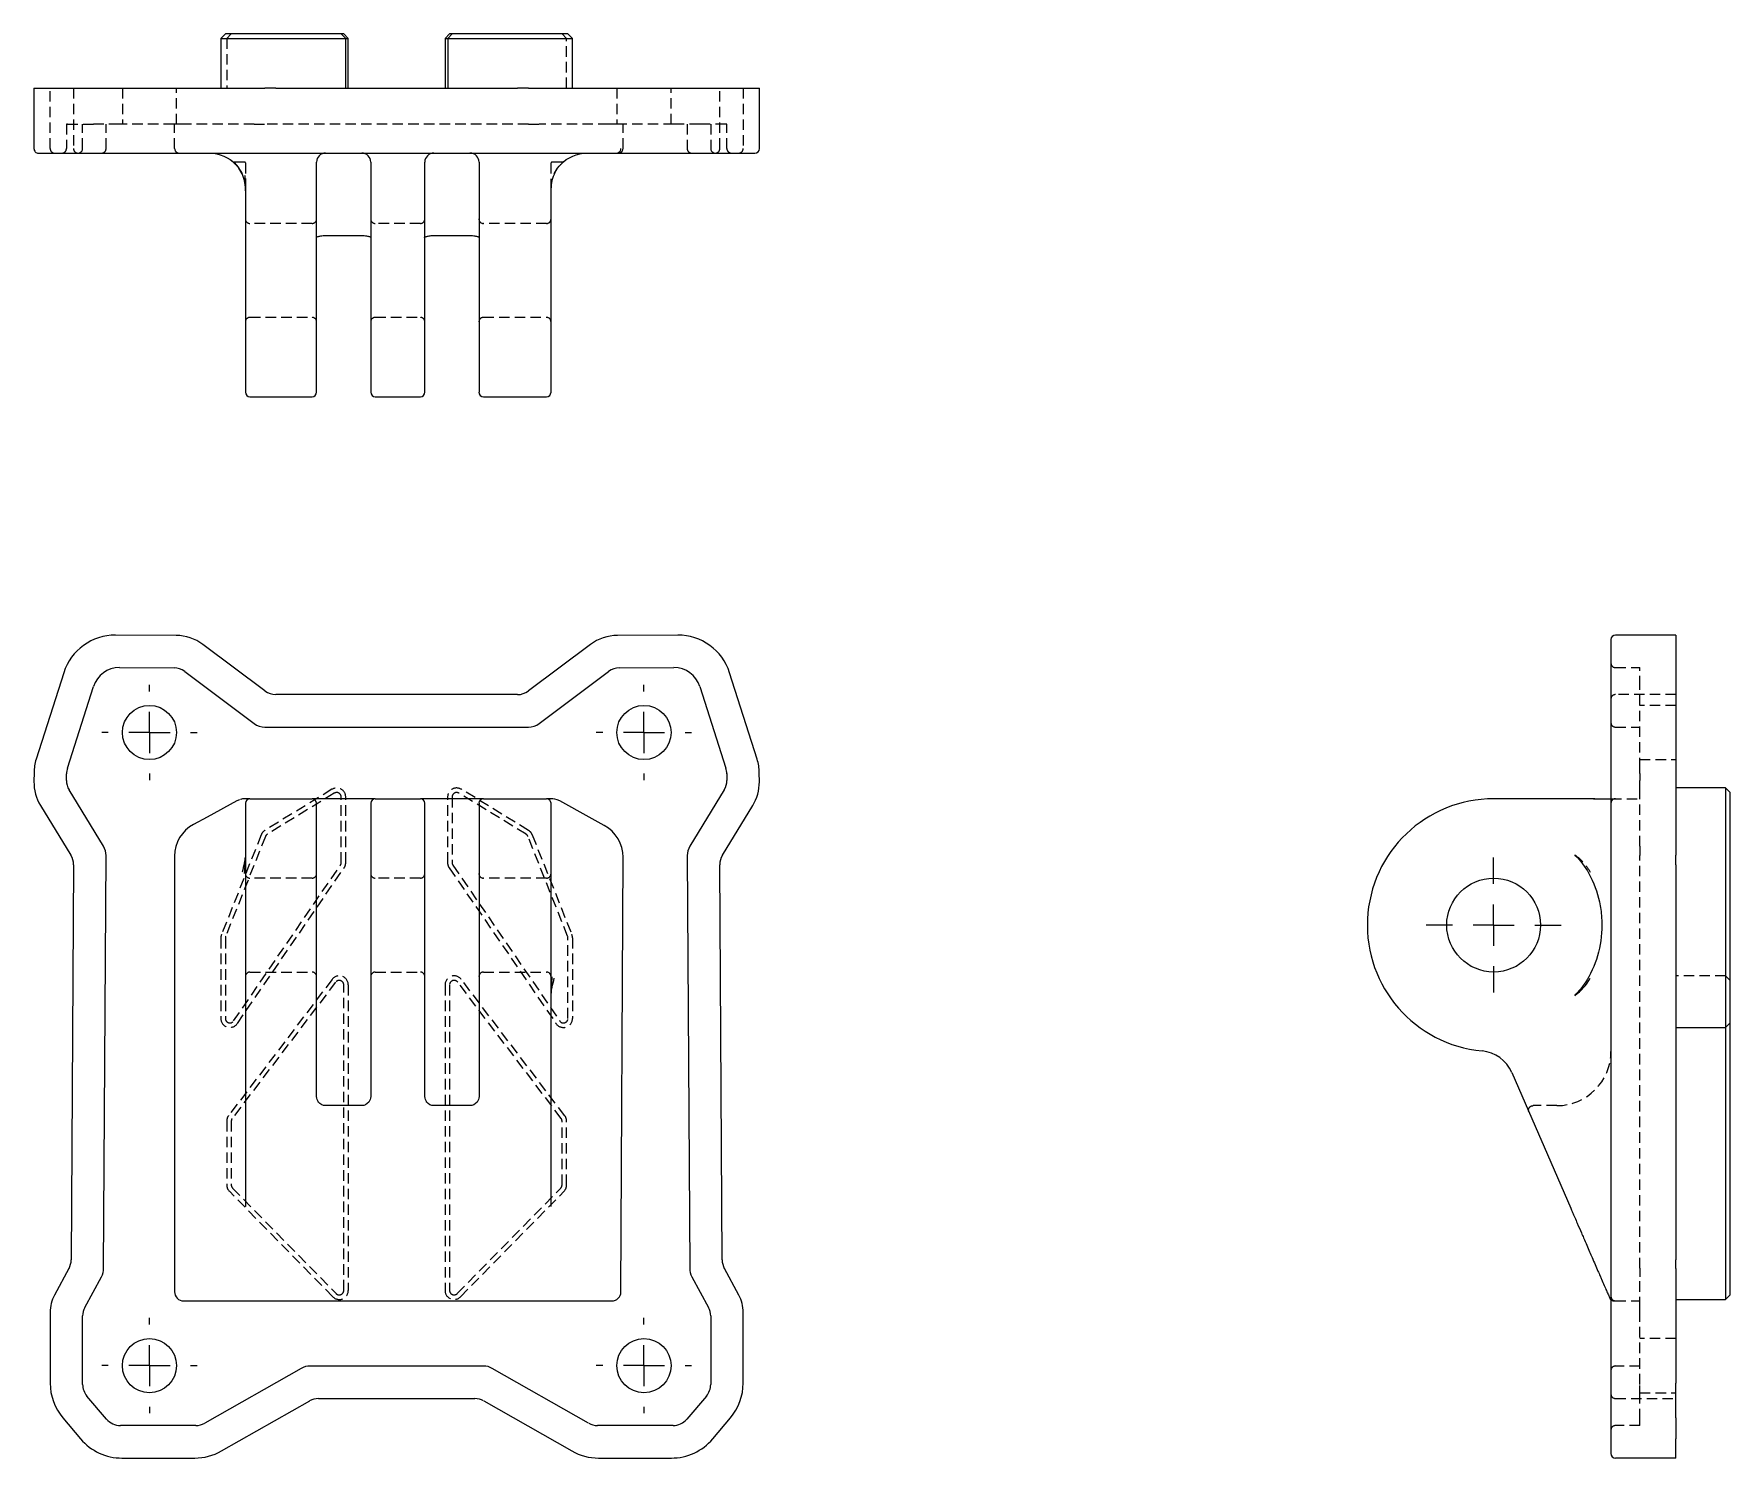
# Model space of a CAD drawing. Header units: millimetres. Extents: x 39 to 245, y 7 to 180.
import ezdxf

# ---------------------------------------------------------------- set-up
doc = ezdxf.new("R2010")
doc.units = ezdxf.units.MM
doc.linetypes.add('HIDDEN', pattern=[1.905, 1.27, -0.635])
doc.layers.add('10', color=7, linetype='Continuous')

# ---------------------------------------------------------------- blocks, each defined once
blk = doc.blocks.new('SW_CENTERMARKSYMBOL_0')
at = {"layer": '10', "color": 0}
for p, q in [((0, 5), (0, 5.79)), ((0, 0), (0, 2.5)), ((-5, 0), (-5.79, 0)), ((0, 0), (-2.5, 0)), ((0, 0), (0, -2.5)), ((0, 0), (2.5, 0)), ((5, 0), (5.79, 0)), ((0, -5), (0, -5.79))]:
    blk.add_line(p, q, dxfattribs=at)
blk = doc.blocks.new('SW_CENTERMARKSYMBOL_1')
at = {"layer": '10', "color": 0}
for p, q in [((0, 5), (0, 5.79)), ((0, 0), (0, 2.5)), ((-5, 0), (-5.79, 0)), ((0, 0), (-2.5, 0)), ((0, 0), (0, -2.5)), ((0, 0), (2.5, 0)), ((5, 0), (5.79, 0)), ((0, -5), (0, -5.79))]:
    blk.add_line(p, q, dxfattribs=at)
blk = doc.blocks.new('SW_CENTERMARKSYMBOL_2')
at = {"layer": '10', "color": 0}
for p, q in [((0, 5), (0, 5.79)), ((0, 0), (0, 2.5)), ((-5, 0), (-5.79, 0)), ((0, 0), (-2.5, 0)), ((0, 0), (0, -2.5)), ((0, 0), (2.5, 0)), ((5, 0), (5.79, 0)), ((0, -5), (0, -5.79))]:
    blk.add_line(p, q, dxfattribs=at)
blk = doc.blocks.new('SW_CENTERMARKSYMBOL_3')
at = {"layer": '10', "color": 0}
for p, q in [((0, 5), (0, 5.79)), ((0, 0), (0, 2.5)), ((-5, 0), (-5.79, 0)), ((0, 0), (-2.5, 0)), ((0, 0), (0, -2.5)), ((0, 0), (2.5, 0)), ((5, 0), (5.79, 0)), ((0, -5), (0, -5.79))]:
    blk.add_line(p, q, dxfattribs=at)
blk = doc.blocks.new('SW_CENTERMARKSYMBOL_4')
at = {"layer": '10', "color": 0}
for p, q in [((0, 5), (0, 8.2)), ((0, 0), (0, 2.5)), ((-5, 0), (-8.2, 0)), ((0, 0), (-2.5, 0)), ((0, 0), (0, -2.5)), ((0, 0), (2.5, 0)), ((5, 0), (8.2, 0)), ((0, -5), (0, -8.2))]:
    blk.add_line(p, q, dxfattribs=at)

msp = doc.modelspace()

# ---------------------------------------------------------------- linework, layer by layer
at = {"color": 7, "linetype": 'Continuous', "lineweight": 25}
for p, q in [((61.64, 179.49), (62.19, 180.04)), ((61.64, 179.49), (61.71, 179.49)), ((61.64, 179.49), (61.64, 173.46)), ((61.71, 179.49), (66.54, 179.49)), ((62.22, 180.04), (62.19, 180.04)), ((67.05, 180.04), (62.22, 180.04)), ((66.54, 179.49), (66.98, 179.49)), ((66.98, 179.49), (75.14, 179.49)), ((67.27, 180.04), (67.05, 180.04)), ((75.42, 180.04), (67.27, 180.04)), ((75.14, 179.49), (76.81, 179.49)), ((76.26, 180.04), (75.42, 180.04)), ((76.26, 180.04), (76.81, 179.49)), ((76.57, 180.04), (76.26, 180.04)), ((76.57, 180.04), (77.12, 179.49)), ((76.81, 173.46), (76.81, 179.49)), ((76.81, 179.49), (77.12, 179.49)), ((77.12, 173.46), (77.12, 179.49)), ((88.89, 179.49), (89.43, 180.04)), ((88.89, 179.49), (89.2, 179.49)), ((88.89, 179.49), (88.89, 173.46)), ((89.2, 179.49), (89.74, 180.04)), ((89.2, 179.49), (90.87, 179.49)), ((89.2, 179.49), (89.2, 173.46)), ((89.74, 180.04), (89.43, 180.04)), ((90.58, 180.04), (89.74, 180.04)), ((98.73, 180.04), (90.58, 180.04)), ((90.87, 179.49), (99.02, 179.49)), ((98.96, 180.04), (98.73, 180.04)), ((103.78, 180.04), (98.96, 180.04)), ((99.02, 179.49), (99.47, 179.49)), ((99.47, 179.49), (104.29, 179.49)), ((103.82, 180.04), (103.78, 180.04)), ((103.82, 180.04), (104.37, 179.49)), ((104.29, 179.49), (104.37, 179.49)), ((104.37, 173.46), (104.37, 179.49)), ((38.92, 173.46), (38.92, 166.11)), ((38.92, 173.46), (38.93, 173.46)), ((38.93, 173.46), (39.19, 173.46)), ((39.19, 173.46), (42.54, 173.46)), ((42.54, 173.46), (48.85, 173.46)), ((48.85, 173.46), (56.19, 173.46)), ((56.19, 173.46), (59.44, 173.46)), ((59.44, 173.46), (66.99, 173.46)), ((68.3, 173.46), (66.99, 173.46)), ((68.3, 173.46), (97.7, 173.46)), ((99.01, 173.46), (97.7, 173.46)), ((99.01, 173.46), (106.56, 173.46)), ((106.56, 173.46), (109.82, 173.46)), ((109.82, 173.46), (117.15, 173.46)), ((117.15, 173.46), (123.46, 173.46)), ((123.46, 173.46), (126.81, 173.46)), ((126.81, 173.46), (127.07, 173.46)), ((127.07, 173.46), (127.08, 173.46)), ((127.08, 166.11), (127.08, 173.46)), ((39.47, 165.57), (39.48, 165.57)), ((39.48, 165.57), (39.71, 165.57)), ((39.71, 165.57), (43.06, 165.57)), ((43.06, 165.57), (48.85, 165.57)), ((48.85, 165.57), (56.19, 165.57)), ((56.19, 165.57), (59.12, 165.57)), ((59.12, 165.57), (66.66, 165.57)), ((66.66, 165.57), (68.3, 165.57)), ((68.3, 165.57), (97.7, 165.57)), ((97.7, 165.57), (99.34, 165.57)), ((99.34, 165.57), (106.89, 165.57)), ((106.89, 165.57), (109.82, 165.57)), ((109.82, 165.57), (117.15, 165.57)), ((117.15, 165.57), (122.94, 165.57)), ((122.94, 165.57), (126.29, 165.57)), ((126.29, 165.57), (126.53, 165.57)), ((126.53, 165.57), (126.53, 165.57)), ((63.11, 164.49), (63.09, 164.51)), ((64.22, 163.03), (63.82, 163.72)), ((64.03, 163.36), (64.22, 163.03)), ((73.27, 151.31), (73.27, 164.47)), ((79.85, 164.47), (79.85, 151.31)), ((86.43, 151.31), (86.43, 164.47)), ((93.01, 164.47), (93.01, 151.31)), ((102.16, 163.03), (102.56, 163.72)), ((64.63, 161.18), (64.63, 151.31)), ((101.76, 151.31), (101.76, 161.18)), ((101.78, 161.5), (101.85, 162.06)), ((74.36, 155.55), (78.75, 155.55)), ((78.75, 155.56), (78.75, 155.55)), ((87.52, 155.55), (91.91, 155.55)), ((91.91, 155.56), (91.91, 155.55)), ((64.63, 151.31), (64.63, 136.51)), ((73.27, 136.51), (73.27, 151.31)), ((79.85, 151.31), (79.85, 136.51)), ((86.43, 136.51), (86.43, 151.31)), ((93.01, 151.31), (93.01, 136.51)), ((101.76, 136.51), (101.76, 151.31)), ((65.17, 135.96), (72.72, 135.96)), ((80.4, 135.96), (85.88, 135.96)), ((93.55, 135.96), (101.21, 135.96)), ((56.19, 106.96), (48.85, 107)), ((66.99, 100.21), (59.44, 105.86)), ((106.56, 105.86), (99.01, 100.21)), ((117.15, 107), (109.82, 106.96)), ((230.57, 106.45), (230.57, 102.26)), ((230.57, 106.45), (230.57, 106.45)), ((238.46, 107), (231.11, 107)), ((238.46, 107), (231.11, 107)), ((238.46, 107), (238.46, 102.42)), ((238.46, 107), (238.46, 107)), ((42.54, 102.42), (39.19, 91.91)), ((49.31, 103.05), (55.95, 103.01)), ((57.25, 102.57), (65.68, 96.26)), ((100.33, 96.26), (108.75, 102.57)), ((110.06, 103.01), (116.69, 103.05)), ((126.81, 91.91), (123.46, 102.42)), ((230.57, 102.26), (230.57, 91.75)), ((238.46, 102.42), (238.46, 91.91)), ((42.98, 90.81), (46.16, 100.76)), ((97.7, 99.77), (68.3, 99.77)), ((119.85, 100.76), (123.02, 90.81)), ((66.99, 95.82), (99.01, 95.82)), ((230.57, 91.75), (230.57, 90.27)), ((238.46, 91.91), (238.46, 90.28)), ((38.93, 90.29), (38.92, 89.19)), ((42.87, 89.34), (42.87, 90.15)), ((123.13, 90.16), (123.13, 89.34)), ((127.08, 89.17), (127.07, 90.28)), ((230.57, 90.27), (230.57, 89.17)), ((230.57, 89.17), (230.57, 86.57)), ((238.46, 90.28), (238.46, 89.17)), ((238.46, 89.17), (238.46, 86.28)), ((47.37, 81.35), (43.19, 88.18)), ((63.58, 86.84), (59.98, 84.89)), ((63.9, 86.96), (63.58, 86.84)), ((65.17, 87.11), (64.63, 87.11)), ((65.17, 87.11), (72.72, 87.11)), ((74.36, 87.11), (72.72, 87.11)), ((78.75, 87.11), (74.36, 87.11)), ((80.4, 87.11), (78.75, 87.11)), ((80.4, 87.11), (85.88, 87.11)), ((87.52, 87.11), (85.88, 87.11)), ((91.91, 87.11), (87.52, 87.11)), ((93.55, 87.11), (91.91, 87.11)), ((93.55, 87.11), (101.21, 87.11)), ((101.76, 87.11), (101.21, 87.11)), ((106.4, 84.87), (102.81, 86.84)), ((122.81, 88.18), (118.64, 81.35)), ((226.18, 87.11), (216.31, 87.11)), ((228.44, 87.11), (226.18, 87.11)), ((228.44, 87.11), (228.39, 87.09)), ((228.51, 87.1), (228.39, 87.1)), ((228.57, 87.1), (228.44, 87.11)), ((228.44, 87.11), (230.57, 87.11)), ((244.49, 88.42), (238.46, 88.42)), ((245.04, 87.87), (244.49, 88.42)), ((244.49, 88.42), (244.49, 88.26)), ((244.49, 88.26), (244.49, 83.26)), ((245.04, 87.79), (245.04, 87.87)), ((245.04, 82.79), (245.04, 87.79)), ((39.72, 86.29), (43.41, 80.25)), ((59.98, 84.89), (58.32, 84)), ((64.63, 86.56), (64.63, 57.01)), ((73.27, 57.01), (73.27, 86.56)), ((79.85, 86.56), (79.85, 57.01)), ((86.43, 57.01), (86.43, 86.56)), ((93.01, 86.56), (93.01, 57.01)), ((101.76, 57.01), (101.76, 86.56)), ((108.23, 83.87), (106.4, 84.87)), ((122.59, 80.25), (126.28, 86.28)), ((230.57, 86.57), (230.57, 80.54)), ((238.46, 86.28), (238.46, 80.25)), ((244.49, 83.26), (244.49, 82.73)), ((244.49, 82.73), (244.49, 70.6)), ((245.04, 82.53), (245.04, 82.79)), ((245.04, 70.4), (245.04, 82.53)), ((230.57, 80.54), (230.57, 79.09)), ((43.73, 79.1), (43.45, 31.08)), ((47.39, 30.07), (47.69, 80.2)), ((56.02, 80.14), (56.02, 27.2)), ((110.25, 27.19), (110.51, 80)), ((118.32, 80.2), (118.61, 30.07)), ((122.55, 31.08), (122.27, 79.1)), ((230.57, 79.09), (230.57, 31.08)), ((238.46, 79.1), (238.46, 80.25)), ((238.46, 79.1), (238.46, 31.08)), ((244.49, 70.6), (244.49, 70.2)), ((244.49, 70.2), (244.49, 60.42)), ((245.04, 70.2), (245.04, 70.4)), ((245.04, 60.42), (245.04, 70.2)), ((244.49, 60.42), (244.49, 59.32)), ((244.49, 59.32), (245.04, 59.87)), ((245.04, 59.87), (245.04, 60.42)), ((245.04, 48.27), (245.04, 59.87)), ((238.46, 59.32), (244.49, 59.32)), ((244.49, 59.32), (244.49, 48.6)), ((64.63, 57.01), (64.63, 54.07)), ((73.27, 54.07), (73.27, 57.01)), ((79.85, 57.01), (79.85, 54.07)), ((86.43, 54.07), (86.43, 57.01)), ((93.01, 57.01), (93.01, 54.07)), ((101.76, 54.07), (101.76, 57.01)), ((64.63, 54.07), (64.63, 37.58)), ((73.27, 50.92), (73.27, 54.07)), ((79.85, 54.07), (79.85, 50.92)), ((86.43, 50.92), (86.43, 54.07)), ((93.01, 54.07), (93.01, 50.92)), ((101.76, 37.58), (101.76, 54.07)), ((218.52, 53.85), (225.68, 37.36)), ((78.75, 49.82), (74.36, 49.82)), ((91.91, 49.82), (87.52, 49.82)), ((244.49, 48.6), (244.49, 47.94)), ((244.49, 47.94), (244.49, 40.18)), ((245.04, 47.94), (245.04, 48.27)), ((245.04, 40.18), (245.04, 47.94)), ((244.49, 40.18), (244.49, 39.42)), ((244.49, 39.42), (244.49, 26.6)), ((245.04, 39.8), (245.04, 40.18)), ((245.04, 26.99), (245.04, 39.8)), ((230.57, 31.08), (230.57, 29.79)), ((238.46, 30.05), (238.46, 31.08)), ((43.18, 30.04), (41.43, 26.81)), ((45.11, 25.31), (47.13, 29.03)), ((118.87, 29.03), (120.9, 25.31)), ((124.58, 26.81), (122.82, 30.05)), ((230.57, 29.79), (230.57, 26.54)), ((238.46, 30.05), (238.46, 26.81)), ((238.46, 26.81), (238.46, 24.71)), ((244.49, 26.27), (245.04, 26.82)), ((245.04, 26.82), (245.04, 26.99)), ((57.11, 26.1), (60.24, 26.1)), ((60.24, 26.1), (61.59, 26.1)), ((61.59, 26.1), (104.79, 26.1)), ((104.79, 26.1), (106.14, 26.1)), ((106.14, 26.1), (109.15, 26.1)), ((230.57, 26.54), (230.57, 24.71)), ((238.46, 26.27), (244.49, 26.27)), ((244.49, 26.6), (244.49, 26.27)), ((40.89, 24.71), (40.89, 16.12)), ((44.84, 15.95), (44.84, 24.27)), ((121.16, 24.27), (121.16, 15.95)), ((125.11, 16.12), (125.11, 24.71)), ((230.57, 24.71), (230.57, 16.12)), ((238.46, 24.71), (238.46, 16.12)), ((71.38, 17.9), (59.67, 11.23)), ((93.54, 18.18), (72.47, 18.18)), ((106.33, 11.23), (94.62, 17.9)), ((47.74, 11.72), (45.36, 14.54)), ((120.64, 14.54), (118.26, 11.72)), ((230.57, 16.12), (230.57, 12.22)), ((238.46, 11.87), (238.46, 16.12)), ((61.72, 7.86), (72.43, 13.95)), ((73.51, 14.24), (92.49, 14.24)), ((93.58, 13.95), (104.28, 7.86)), ((42.45, 11.87), (44.59, 9.33)), ((58.59, 10.95), (49.42, 10.95)), ((116.59, 10.95), (107.42, 10.95)), ((121.41, 9.33), (123.55, 11.87)), ((230.57, 12.22), (230.57, 9.68)), ((238.46, 11.87), (238.46, 9.33)), ((230.57, 9.68), (230.57, 7.55)), ((238.46, 7), (238.46, 9.33)), ((49.62, 7), (58.47, 7)), ((107.53, 7), (116.38, 7)), ((238.46, 7), (231.11, 7))]:
    msp.add_line(p, q, dxfattribs=at)
at = {"color": 7, "linetype": 'HIDDEN', "lineweight": 18}
for p, q in [((62.35, 179.49), (62.9, 180.04)), ((62.35, 179.49), (62.35, 173.46)), ((103.65, 179.49), (103.1, 180.04)), ((103.65, 173.46), (103.65, 179.49)), ((40.89, 166.11), (40.89, 173.46)), ((43.73, 173.46), (43.73, 166.11)), ((49.67, 173.46), (49.67, 169.08)), ((56.25, 169.08), (56.25, 173.46)), ((109.76, 173.46), (109.76, 169.08)), ((116.34, 169.08), (116.34, 173.46)), ((122.27, 166.11), (122.27, 173.46)), ((125.11, 173.46), (125.11, 166.11)), ((42.98, 169.08), (42.87, 169.08)), ((42.87, 169.08), (42.87, 169.08)), ((42.87, 169.08), (42.87, 166.11)), ((42.98, 169.08), (46.16, 169.08)), ((44.84, 166.11), (44.84, 169.08)), ((49.31, 169.08), (46.16, 169.08)), ((47.69, 166.11), (47.69, 169.08)), ((55.95, 169.08), (49.31, 169.08)), ((57.25, 169.08), (55.95, 169.08)), ((56.02, 166.11), (56.02, 169.08)), ((65.68, 169.08), (57.25, 169.08)), ((65.68, 169.08), (66.99, 169.08)), ((99.01, 169.08), (66.99, 169.08)), ((99.01, 169.08), (100.33, 169.08)), ((108.75, 169.08), (100.33, 169.08)), ((110.06, 169.08), (108.75, 169.08)), ((116.69, 169.08), (110.06, 169.08)), ((110.51, 166.11), (110.51, 169.08)), ((119.85, 169.08), (116.69, 169.08)), ((118.32, 169.08), (118.32, 166.11)), ((123.02, 169.08), (119.85, 169.08)), ((121.16, 169.08), (121.16, 166.11)), ((123.13, 169.08), (123.02, 169.08)), ((123.13, 169.08), (123.13, 169.08)), ((123.13, 166.11), (123.13, 169.08)), ((64.52, 164.47), (63.22, 164.47)), ((64.63, 164.36), (64.63, 161.18)), ((101.76, 161.18), (101.76, 164.36)), ((103.16, 164.47), (101.87, 164.47)), ((103.31, 164.54), (103.12, 164.47)), ((72.72, 157.01), (65.17, 157.01)), ((85.88, 157.01), (80.4, 157.01)), ((101.21, 157.01), (93.55, 157.01)), ((73.24, 155.28), (73.27, 155.39)), ((86.4, 155.28), (86.43, 155.39)), ((65.17, 145.61), (72.72, 145.61)), ((80.4, 145.61), (85.88, 145.61)), ((93.55, 145.61), (101.21, 145.61)), ((238.46, 107), (238.46, 107)), ((231.11, 103.05), (234.08, 103.05)), ((234.08, 100.76), (234.08, 103.05)), ((238.46, 99.77), (231.11, 99.77)), ((234.08, 90.81), (234.08, 100.76)), ((238.46, 98.45), (234.08, 98.45)), ((231.11, 95.82), (234.08, 95.82)), ((234.08, 91.87), (238.46, 91.87)), ((234.08, 90.16), (234.08, 90.81)), ((234.08, 90.16), (234.08, 89.34)), ((234.08, 88.18), (234.08, 89.34)), ((75.14, 88.26), (66.98, 83.26)), ((75.42, 87.79), (67.27, 82.79)), ((76.26, 79.34), (76.26, 87.32)), ((76.81, 79.34), (76.81, 87.32)), ((89.2, 79.34), (89.2, 87.32)), ((89.74, 87.32), (89.74, 79.34)), ((98.73, 82.79), (90.58, 87.79)), ((99.02, 83.26), (90.87, 88.26)), ((228.59, 87.1), (228.51, 87.1)), ((230.57, 87.11), (234.08, 87.11)), ((234.08, 81.35), (234.08, 88.18)), ((66.54, 82.73), (61.71, 70.6)), ((67.05, 82.53), (62.22, 70.4)), ((103.78, 70.4), (98.96, 82.53)), ((99.47, 82.73), (104.29, 70.6)), ((234.08, 81.35), (234.08, 80.2)), ((63.19, 60.11), (76.16, 79.03)), ((63.64, 59.8), (76.61, 78.72)), ((89.39, 78.72), (102.37, 59.8)), ((89.84, 79.03), (102.82, 60.11)), ((234.08, 30.07), (234.08, 80.2)), ((72.72, 77.46), (65.17, 77.46)), ((85.88, 77.46), (80.4, 77.46)), ((101.21, 77.46), (93.55, 77.46)), ((61.64, 70.2), (61.64, 60.42)), ((62.19, 70.2), (62.19, 60.42)), ((103.82, 60.42), (103.82, 70.2)), ((104.37, 70.2), (104.37, 60.42)), ((65.17, 66.05), (72.72, 66.05)), ((80.4, 66.05), (85.88, 66.05)), ((93.55, 66.05), (101.21, 66.05)), ((75.15, 65.16), (62.58, 48.6)), ((75.58, 64.82), (63.01, 48.27)), ((76.57, 27.37), (76.57, 64.49)), ((77.12, 64.49), (77.12, 27.37)), ((88.89, 64.49), (88.89, 27.37)), ((89.43, 64.49), (89.43, 27.37)), ((102.99, 48.27), (90.42, 64.82)), ((103.43, 48.6), (90.86, 65.16)), ((244.49, 65.59), (238.46, 65.59)), ((245.04, 65.04), (244.49, 65.59)), ((223.99, 49.82), (221.1, 49.82)), ((62.35, 47.94), (62.35, 40.18)), ((62.9, 47.94), (62.9, 40.18)), ((103.1, 40.18), (103.1, 47.94)), ((103.65, 40.18), (103.65, 47.94)), ((75.24, 26.6), (62.67, 39.42)), ((63.06, 39.8), (75.63, 26.99)), ((90.37, 26.99), (102.95, 39.8)), ((90.77, 26.6), (103.34, 39.42)), ((234.08, 30.07), (234.08, 29.03)), ((234.08, 25.31), (234.08, 29.03)), ((230.93, 26.1), (231.11, 26.1)), ((231.11, 26.1), (234.08, 26.1)), ((234.08, 24.27), (234.08, 25.31)), ((234.08, 15.95), (234.08, 24.27)), ((238.46, 21.52), (234.08, 21.52)), ((234.08, 18.18), (231.11, 18.18)), ((234.08, 14.54), (234.08, 15.95)), ((234.08, 14.94), (238.46, 14.94)), ((234.08, 11.72), (234.08, 14.54)), ((231.11, 14.24), (238.46, 14.24)), ((234.08, 10.95), (231.11, 10.95)), ((234.08, 10.95), (234.08, 11.72))]:
    msp.add_line(p, q, dxfattribs=at)
at = {"color": 7, "linetype": 'Continuous', "lineweight": 25, "flags": 128}
for points in [[(73.53, 50.21), (73.48, 50.28), (73.46, 50.3), (73.46, 50.31), (73.45, 50.31), (73.45, 50.31), (73.45, 50.31), (73.45, 50.31), (73.45, 50.31), (73.45, 50.31)], [(86.69, 50.21), (86.64, 50.28), (86.62, 50.3), (86.61, 50.31), (86.61, 50.31), (86.61, 50.31), (86.61, 50.31), (86.61, 50.31), (86.61, 50.31), (86.61, 50.31)]]:
    msp.add_lwpolyline(points, dxfattribs=at)
at = {"color": 7, "linetype": 'Continuous', "lineweight": 25}
for centre, radius in [((52.96, 95.16), 3.29), ((113.05, 95.16), 3.29), ((216.31, 71.76), 5.7), ((52.96, 18.23), 3.29), ((113.05, 18.23), 3.29)]:
    msp.add_circle(centre, radius, dxfattribs=at)
for centre, radius, start, end in [((39.47, 166.11), 0.548, 179.9993, 269.9993), ((74.36, 164.47), 1.1, 90, 180), ((78.75, 164.47), 1.1, 0, 90), ((87.52, 164.47), 1.1, 90, 180), ((91.91, 164.47), 1.1, 0, 90), ((126.53, 166.11), 0.548, 270, 0), ((60.24, 161.18), 4.39, 0, 27.266), ((106.14, 161.18), 4.39, 152.734, 180), ((65.17, 136.51), 0.548, 180, 270), ((72.72, 136.51), 0.548, 270, 0), ((80.4, 136.51), 0.548, 180, 270), ((85.88, 136.51), 0.548, 270, 0), ((93.55, 136.51), 0.548, 180, 270), ((101.21, 136.51), 0.548, 270, 0), ((48.81, 100.42), 6.58, 89.6502, 162.2904), ((56.16, 101.47), 5.48, 53.1582, 89.6502), ((109.85, 101.47), 5.48, 90.3346, 126.829), ((117.19, 100.42), 6.58, 17.7154, 90.3346), ((231.11, 106.45), 0.548, 90, 180), ((231.11, 106.45), 0.548, 90, 180), ((49.29, 99.76), 3.29, 89.6655, 162.282), ((55.93, 100.82), 2.19, 53.1582, 89.6655), ((110.07, 100.82), 2.19, 90.3345, 126.8418), ((116.71, 99.76), 3.29, 17.7096, 90.3345), ((68.3, 101.96), 2.19, 233.1582, 270), ((97.7, 101.96), 2.19, 270, 306.829), ((66.99, 98.01), 2.19, 233.1582, 270), ((99.01, 98.01), 2.19, 270, 306.8418), ((44.41, 90.25), 5.48, 162.2904, 179.5865), ((45.07, 90.14), 2.19, 162.282, 179.6655), ((120.93, 90.14), 2.19, 0.3909, 17.7096), ((121.59, 90.24), 5.48, 0.3345, 17.7154), ((44.4, 89.15), 5.48, 179.5865, 211.4192), ((45.06, 89.33), 2.19, 179.6655, 211.4296), ((120.94, 89.33), 2.19, 328.5704, 0.3909), ((121.6, 89.14), 5.48, 328.5641, 0.3345), ((65.17, 86.56), 0.548, 90, 180), ((72.72, 86.56), 0.548, 0, 90), ((80.4, 86.56), 0.548, 90, 180), ((85.88, 86.56), 0.548, 0, 90), ((93.55, 86.56), 0.548, 90, 180), ((101.21, 86.56), 0.548, 0, 90), ((216.31, 71.76), 15.35, 90, 264.7177), ((60.4, 80.14), 4.39, 118.4006, 179.9982), ((106.12, 80.02), 4.39, 359.7134, 61.3053), ((45.49, 80.21), 2.19, 359.6654, 31.4296), ((120.51, 80.21), 2.19, 148.5704, 180.3346), ((41.54, 79.11), 2.19, 359.6635, 31.4192), ((124.46, 79.11), 2.19, 148.5641, 180.3345), ((214.49, 52.1), 4.39, 23.4713, 84.7177), ((41.26, 31.09), 2.19, 331.4914, 359.6635), ((124.74, 31.09), 2.19, 180.3345, 208.5259), ((45.2, 30.08), 2.19, 331.4914, 359.6654), ((120.8, 30.08), 2.19, 180.3346, 208.5086), ((45.28, 24.71), 4.39, 151.4914, 179.9895), ((57.11, 27.2), 1.1, 179.9982, 270), ((109.15, 27.2), 1.1, 270, 359.7134), ((120.72, 24.71), 4.39, 0, 28.5259), ((47.03, 24.27), 2.19, 151.4914, 180), ((118.97, 24.27), 2.19, 0, 28.5086), ((230.93, 26.65), 0.548, 203.4713, 229.0055), ((72.47, 15.99), 2.19, 90, 119.6384), ((93.54, 15.99), 2.19, 60.3616, 90), ((47.47, 16.12), 6.58, 179.9895, 220.2208), ((47.03, 15.95), 2.19, 180, 220.2439), ((118.97, 15.95), 2.19, 319.7561, 0), ((118.53, 16.12), 6.58, 319.7757, 0), ((73.51, 12.04), 2.19, 90, 119.6384), ((92.49, 12.04), 2.19, 60.3581, 90), ((49.42, 13.14), 2.19, 220.2439, 270), ((58.59, 13.14), 2.19, 270, 299.6384), ((107.42, 13.14), 2.19, 240.3616, 270), ((116.59, 13.14), 2.19, 270, 319.7561), ((49.62, 13.58), 6.58, 220.2208, 270.0001), ((116.38, 13.58), 6.58, 270.0001, 319.7757), ((58.47, 13.58), 6.58, 270.0001, 299.6384), ((107.53, 13.58), 6.58, 240.3581, 270.0001), ((231.11, 7.55), 0.548, 180, 270), ((231.11, 7.55), 0.548, 180, 270)]:
    msp.add_arc(centre, radius, start, end, dxfattribs=at)
at = {"color": 7, "linetype": 'HIDDEN', "lineweight": 18}
for centre, radius, start, end in [((41.44, 166.11), 0.548, 180, 270), ((41.44, 166.11), 0.548, 180, 270), ((42.32, 166.11), 0.548, 270.0005, 0.0005), ((44.28, 166.11), 0.548, 179.9995, 269.9995), ((44.29, 166.11), 0.548, 270, 0), ((47.14, 166.11), 0.548, 270.0005, 0.0005), ((56.57, 166.11), 0.548, 180, 270), ((56.57, 166.11), 0.548, 180, 270), ((109.7, 166.11), 0.548, 270.0004, 0.0004), ((109.96, 166.11), 0.548, 270.0004, 0.0004), ((118.86, 166.11), 0.548, 179.9995, 269.9995), ((121.71, 166.11), 0.548, 180, 270), ((121.72, 166.11), 0.548, 270.0005, 0.0005), ((123.68, 166.11), 0.548, 179.9993, 269.9993), ((124.56, 166.11), 0.548, 270, 0), ((64.52, 164.36), 0.11, 0, 90), ((101.87, 164.36), 0.11, 90, 180), ((65.17, 157.56), 0.548, 180, 270), ((72.72, 157.56), 0.548, 270, 0), ((80.4, 157.56), 0.548, 180, 270), ((85.88, 157.56), 0.548, 270, 0), ((93.55, 157.56), 0.548, 180, 270), ((101.21, 157.56), 0.548, 270, 0), ((65.17, 145.06), 0.548, 90, 180), ((72.72, 145.06), 0.548, 0, 90), ((80.4, 145.06), 0.548, 90, 180), ((85.88, 145.06), 0.548, 0, 90), ((93.55, 145.06), 0.548, 90, 180), ((101.21, 145.06), 0.548, 0, 90), ((231.11, 103.6), 0.548, 180.0005, 270.0005), ((231.11, 99.22), 0.548, 90, 180), ((231.11, 96.37), 0.548, 180, 270), ((75.71, 87.32), 1.1, 0, 121.5065), ((75.71, 87.32), 0.548, 0, 121.5065), ((90.29, 87.32), 1.1, 58.4935, 180), ((90.29, 87.32), 0.548, 58.4935, 180), ((231.11, 86.56), 0.548, 90, 180), ((67.56, 82.33), 1.1, 121.5065, 158.3121), ((67.56, 82.33), 0.548, 121.5065, 158.3121), ((98.45, 82.33), 0.548, 21.6879, 58.4935), ((98.45, 82.33), 1.1, 21.6879, 58.4935), ((75.71, 79.34), 0.548, 325.5561, 0), ((75.71, 79.34), 1.1, 325.5561, 0), ((90.29, 79.34), 1.1, 180, 214.4439), ((90.29, 79.34), 0.548, 180, 214.4439), ((65.17, 78.01), 0.548, 180, 270), ((72.72, 78.01), 0.548, 270, 0), ((80.4, 78.01), 0.548, 180, 270), ((85.88, 78.01), 0.548, 270, 0), ((93.55, 78.01), 0.548, 180, 270), ((101.21, 78.01), 0.548, 270, 0), ((62.73, 70.2), 1.1, 158.3121, 180), ((62.73, 70.2), 0.548, 158.3121, 180), ((103.27, 70.2), 0.548, 0, 21.6879), ((103.27, 70.2), 1.1, 0, 21.6879), ((65.17, 65.5), 0.548, 90, 180), ((72.72, 65.5), 0.548, 0, 90), ((80.4, 65.5), 0.548, 90, 180), ((85.88, 65.5), 0.548, 0, 90), ((93.55, 65.5), 0.548, 90, 180), ((101.21, 65.5), 0.548, 0, 90), ((76.02, 64.49), 1.1, 0, 142.7844), ((76.02, 64.49), 0.548, 0, 142.7844), ((89.98, 64.49), 1.1, 37.2156, 180), ((89.98, 64.49), 0.548, 37.2156, 180), ((62.73, 60.42), 1.1, 180, 325.5561), ((62.73, 60.42), 0.548, 180, 325.5561), ((103.27, 60.42), 1.1, 214.4439, 0), ((103.27, 60.42), 0.548, 214.4439, 0), ((223.99, 56.4), 6.58, 270, 0), ((63.45, 47.94), 1.1, 142.7844, 180), ((63.45, 47.94), 0.548, 142.7844, 180), ((102.55, 47.94), 0.548, 0, 37.2156), ((102.55, 47.94), 1.1, 0, 37.2156), ((63.45, 40.18), 1.1, 180, 224.4509), ((63.45, 40.18), 0.548, 180, 224.4509), ((102.55, 40.18), 0.548, 315.5491, 0), ((102.55, 40.18), 1.1, 315.5491, 0), ((76.02, 27.37), 1.1, 224.4509, 0), ((76.02, 27.37), 0.548, 224.4509, 0), ((89.98, 27.37), 1.1, 180, 315.5491), ((89.98, 27.37), 0.548, 180, 315.5491), ((231.11, 26.65), 0.548, 180, 270), ((230.93, 26.65), 0.548, 229.0055, 270), ((231.11, 17.64), 0.548, 90, 180), ((231.11, 14.79), 0.548, 180, 270), ((231.11, 10.4), 0.548, 90, 180)]:
    msp.add_arc(centre, radius, start, end, dxfattribs=at)
at = {"color": 7, "linetype": 'Continuous', "lineweight": 25}
for points in [[(60.24, 165.57), (61.44, 165.57), (62.63, 165.05), (63.44, 164.18)], [(102.94, 164.18), (103.76, 165.05), (104.95, 165.57), (106.14, 165.57)], [(63.44, 164.18), (63.71, 163.89), (63.95, 163.55), (64.14, 163.19)], [(102.24, 163.19), (102.43, 163.56), (102.68, 163.9), (102.94, 164.18)], [(102.81, 86.84), (102.41, 87.06), (102.04, 87.11), (101.76, 87.11)]]:
    msp.add_open_spline(points, degree=3, dxfattribs=at)
at = {"color": 7, "linetype": 'HIDDEN', "lineweight": 18}
for points, knots in [([(63.09, 164.51), (63.08, 164.52), (63.01, 164.58), (63.13, 164.49), (63.34, 164.28), (63.45, 164.17)], [0, 0, 0, 0, 0.152977, 0.575935, 1, 1, 1, 1]), ([(63.45, 164.17), (63.33, 164.28), (63.17, 164.45), (63.13, 164.48), (63.11, 164.49)], [0, 0, 0, 0, 0.660875, 1, 1, 1, 1]), ([(63.3, 164.41), (63.31, 164.4), (63.33, 164.36), (63.55, 164.1), (63.83, 163.75), (63.99, 163.45), (64.03, 163.36)], [0, 0, 0, 0, 0.132216, 0.487225, 0.84227, 1, 1, 1, 1]), ([(64.52, 162.88), (64.57, 162.43), (64.63, 161.86), (64.63, 161.19), (64.63, 161.18), (64.63, 161.18)], [-0.0007572, -0.0007572, -0.0007572, -0.0007572, 0.1331172, 0.1331172, 0.1338744, 0.1338744, 0.1338744, 0.1338744]), ([(101.76, 161.18), (101.76, 161.18), (101.76, 161.19), (101.76, 161.86), (101.81, 162.43), (101.87, 162.88)], [0, 0, 0, 0, 0.0007572, 0.0007572, 0.1346315, 0.1346315, 0.1346315, 0.1346315]), ([(102.94, 164.18), (103.05, 164.28), (103.23, 164.47), (103.28, 164.5), (103.3, 164.52)], [0, 0, 0, 0, 0.570188, 1, 1, 1, 1]), ([(64.63, 161.11), (64.63, 161.11), (64.63, 161.08), (64.63, 161.03), (64.63, 160.99), (64.63, 160.98), (64.63, 160.98), (64.63, 160.98), (64.63, 160.98), (64.63, 160.98), (64.63, 160.98), (64.63, 160.98), (64.63, 160.98), (64.63, 160.98), (64.63, 160.98), (64.63, 160.98), (64.63, 160.98), (64.63, 160.99), (64.63, 161.06), (64.63, 161.12), (64.63, 161.18)], [0, 0, 0, 0, 0.0125972, 0.3253319, 0.3897514, 0.4021908, 0.4034046, 0.4037423, 0.4038479, 0.4038865, 0.4039175, 0.4039434, 0.4039687, 0.403998, 0.4040343, 0.4042732, 0.4052549, 0.4158958, 0.5049268, 1, 1, 1, 1]), ([(73.26, 155.29), (73.25, 155.3), (73.23, 155.31), (73.29, 155.34), (73.3, 155.34)], [0, 0, 0, 0, 0.836571, 1, 1, 1, 1]), ([(79.82, 155.34), (79.83, 155.34), (79.88, 155.31), (79.87, 155.3), (79.86, 155.29)], [0, 0, 0, 0, 0.129289, 1, 1, 1, 1]), ([(86.42, 155.29), (86.4, 155.3), (86.39, 155.31), (86.45, 155.34), (86.46, 155.34)], [0, 0, 0, 0, 0.836568, 1, 1, 1, 1]), ([(92.98, 155.34), (92.99, 155.34), (93.04, 155.31), (93.03, 155.3), (93.02, 155.29)], [0, 0, 0, 0, 0.129265, 1, 1, 1, 1]), ([(226.18, 80.29), (226.18, 80.29), (226.19, 80.29), (226.94, 79.73), (227.6, 79.03), (228.03, 78.19)], [-0.0007572, -0.0007572, -0.0007572, -0.0007572, 0, 0, 0.1338744, 0.1338744, 0.1338744, 0.1338744]), ([(73.52, 50.22), (73.5, 50.24), (73.48, 50.27), (73.46, 50.3), (73.46, 50.31), (73.45, 50.31), (73.45, 50.31), (73.45, 50.31), (73.45, 50.31), (73.45, 50.31)], [0, 0, 0, 0, 0.703157, 0.928349, 0.986062, 0.998294, 0.999482, 0.999893, 1, 1, 1, 1]), ([(86.68, 50.22), (86.66, 50.24), (86.64, 50.27), (86.62, 50.3), (86.61, 50.31), (86.61, 50.31), (86.61, 50.31), (86.61, 50.31), (86.61, 50.31), (86.61, 50.31)], [0, 0, 0, 0, 0.703181, 0.928371, 0.986075, 0.9983, 0.999485, 0.999894, 1, 1, 1, 1]), ([(220.6, 49.06), (220.56, 49.14), (220.55, 49.23), (220.56, 49.41), (220.59, 49.5), (220.69, 49.65), (220.76, 49.72), (220.92, 49.8), (221.01, 49.82), (221.1, 49.82)], [0, 0, 0, 0, 0.25, 0.25, 0.5, 0.5, 0.75, 0.75, 1, 1, 1, 1])]:
    msp.add_open_spline(points, degree=3, knots=knots, dxfattribs=at)
at = {"color": 7, "linetype": 'Continuous', "lineweight": 25}
for points, knots in [([(64.54, 162.06), (64.58, 161.82), (64.63, 161.52), (64.63, 161.18), (64.63, 161.11)], [0, 0, 0, 0, 0.797732, 1, 1, 1, 1]), ([(73.3, 155.34), (73.33, 155.36), (73.39, 155.4), (73.57, 155.46), (73.78, 155.51), (74.05, 155.54), (74.26, 155.55), (74.36, 155.55)], [0, 0, 0, 0, 0.257631, 0.426442, 0.605423, 0.796267, 1, 1, 1, 1]), ([(78.75, 155.55), (78.86, 155.55), (79.06, 155.54), (79.33, 155.51), (79.54, 155.46), (79.73, 155.4), (79.78, 155.36), (79.82, 155.34)], [0, 0, 0, 0, 0.1981046, 0.385018, 0.5615364, 0.7291311, 1, 1, 1, 1]), ([(86.46, 155.34), (86.49, 155.36), (86.54, 155.4), (86.73, 155.46), (86.94, 155.51), (87.2, 155.54), (87.41, 155.55), (87.52, 155.55)], [0, 0, 0, 0, 0.2576316, 0.4264427, 0.6054227, 0.7962661, 1, 1, 1, 1]), ([(91.91, 155.55), (92.02, 155.55), (92.22, 155.54), (92.49, 155.51), (92.7, 155.46), (92.89, 155.4), (92.94, 155.36), (92.98, 155.34)], [0, 0, 0, 0, 0.1981022, 0.3850132, 0.5615291, 0.7291219, 1, 1, 1, 1]), ([(64.63, 87.11), (64.47, 87.11), (64.28, 87.11), (64.06, 87.02), (64.01, 87)], [0, 0, 0, 0, 0.7977635, 1, 1, 1, 1]), ([(64.59, 80.01), (64.56, 79.79), (64.5, 79.27), (64.32, 78.58), (64.22, 78.19)], [0, 0, 0, 0, 0.4367, 1, 1, 1, 1]), ([(64.52, 78.03), (64.55, 78.44), (64.6, 79.15), (64.61, 79.76), (64.62, 80.01)], [0, 0, 0, 0, 0.576306, 1, 1, 1, 1]), ([(226.18, 80.29), (226.18, 80.29), (226.19, 80.28), (226.86, 79.6), (227.43, 78.85), (227.88, 78.03)], [0, 0, 0, 0, 0.0007572, 0.0007572, 0.1346315, 0.1346315, 0.1346315, 0.1346315]), ([(227.88, 78.03), (228.47, 76.94), (229.11, 75.21), (229.57, 72.09), (229.34, 68.87), (228.47, 66.57), (227.88, 65.48)], [0, 0, 0, 0, 0.1782104, 0.2673156, 0.445526, 0.6237365, 0.6237365, 0.6237365, 0.6237365]), ([(101.87, 65.48), (101.83, 65.07), (101.78, 64.36), (101.77, 63.76), (101.76, 63.5)], [0, 0, 0, 0, 0.576306, 1, 1, 1, 1]), ([(101.79, 63.5), (101.82, 63.72), (101.88, 64.24), (102.06, 64.93), (102.16, 65.32)], [0, 0, 0, 0, 0.4366997, 1, 1, 1, 1]), ([(227.88, 65.48), (227.43, 64.66), (226.86, 63.91), (226.19, 63.23), (226.18, 63.22), (226.18, 63.22)], [-0.0007572, -0.0007572, -0.0007572, -0.0007572, 0.1331172, 0.1331172, 0.1338744, 0.1338744, 0.1338744, 0.1338744]), ([(226.18, 63.22), (226.18, 63.22), (226.19, 63.22), (226.94, 63.78), (227.6, 64.48), (228.03, 65.32)], [-0.0007572, -0.0007572, -0.0007572, -0.0007572, 0, 0, 0.1338744, 0.1338744, 0.1338744, 0.1338744]), ([(74.36, 49.82), (74.04, 49.82), (73.47, 50.1), (73.27, 50.67), (73.27, 50.92)], [-1.570796, -1.570796, -1.570796, -1.570796, -0.673198, 0, 0, 0, 0]), ([(79.85, 50.92), (79.85, 50.67), (79.65, 50.1), (79.08, 49.82), (78.75, 49.82)], [0, 0, 0, 0, 0.673198, 1.570796, 1.570796, 1.570796, 1.570796]), ([(87.52, 49.82), (87.2, 49.82), (86.63, 50.1), (86.43, 50.67), (86.43, 50.92)], [-1.570796, -1.570796, -1.570796, -1.570796, -0.673198, 0, 0, 0, 0]), ([(93.01, 50.92), (93.01, 50.67), (92.81, 50.1), (92.24, 49.82), (91.91, 49.82)], [0, 0, 0, 0, 0.673198, 1.570796, 1.570796, 1.570796, 1.570796]), ([(225.68, 37.36), (225.75, 37.19), (225.91, 36.81), (226.18, 36.2), (226.54, 35.37), (226.9, 34.54), (227.28, 33.66), (227.62, 32.89), (227.96, 32.09), (228.3, 31.31), (228.64, 30.53), (228.96, 29.79), (229.22, 29.19), (229.48, 28.61), (229.69, 28.11), (229.89, 27.66), (230.02, 27.35), (230.14, 27.07), (230.25, 26.83), (230.34, 26.61), (230.4, 26.49), (230.42, 26.43)], [0, 0, 0, 0, 0.043911, 0.096007, 0.156076, 0.255957, 0.308734, 0.385111, 0.454704, 0.515112, 0.590985, 0.661472, 0.715021, 0.753151, 0.824898, 0.858162, 0.889759, 0.919699, 0.948011, 0.974749, 1, 1, 1, 1])]:
    msp.add_open_spline(points, degree=3, knots=knots, dxfattribs=at)

# ---------------------------------------------------------------- block references
at = {"layer": '10'}
for name, p in [('SW_CENTERMARKSYMBOL_1', (52.96, 95.16)), ('SW_CENTERMARKSYMBOL_3', (113.05, 95.16)), ('SW_CENTERMARKSYMBOL_4', (216.31, 71.76)), ('SW_CENTERMARKSYMBOL_0', (52.96, 18.23)), ('SW_CENTERMARKSYMBOL_2', (113.05, 18.23))]:
    msp.add_blockref(name, p, dxfattribs=at)

doc.saveas('drawing.dxf')
